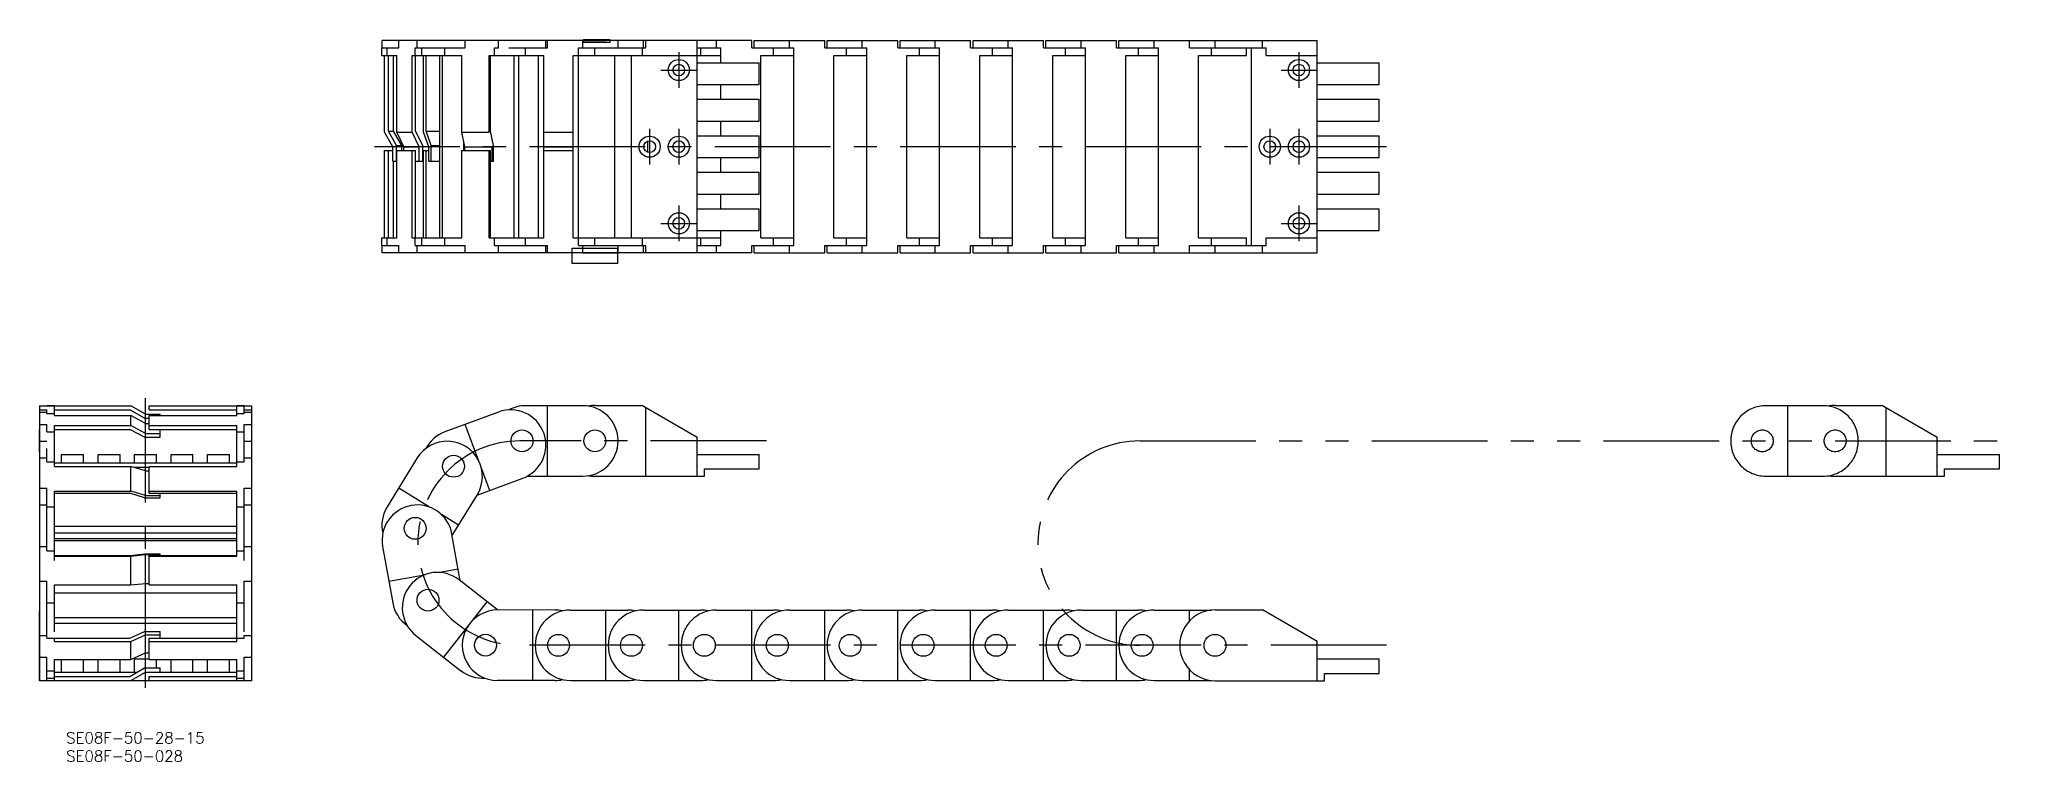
# Model space of a CAD drawing. Extents: x -58 to 481, y -22 to 176.
import ezdxf

# ---------------------------------------------------------------- set-up
doc = ezdxf.new("R2010")
doc.units = 0
doc.linetypes.add('CENTER', pattern=[50.8, 31.75, -6.35, 6.35, -6.35])
doc.linetypes.add('PHANTOM', pattern=[63.5, 31.75, -6.35, 6.35, -6.35, 6.35, -6.35])
doc.layers.get('0').update_dxf_attribs({"linetype": 'CONTINUOUS'})
doc.layers.add('CENTER', color=1, linetype='CENTER')
doc.styles.get("Standard").update_dxf_attribs({"font": 'txt.shx', "height": 3, "bigfont": 'bigfont.shx'})

msp = doc.modelspace()

# ---------------------------------------------------------------- linework, layer by layer
at = {"color": 7, "linetype": 'CONTINUOUS'}
for p, q in [((35.7, 171.3), (35.7, 173.35)), ((35.7, 173.35), (40.3, 173.35)), ((35.75, 173.35), (35.75, 175.4)), ((137.09, 175.4), (35.75, 175.4)), ((37.14, 171.3), (37.14, 173.35)), ((40.3, 173.35), (40.3, 175.4)), ((44.77, 171.3), (44.77, 173.35)), ((44.77, 173.35), (58.55, 173.35)), ((45.4, 173.35), (45.4, 175.4)), ((46.63, 171.3), (46.63, 173.35)), ((52.92, 171.3), (52.92, 173.35)), ((58.55, 173.35), (58.55, 175.4)), ((66.52, 171.3), (66.52, 173.35)), ((66.52, 173.35), (67.65, 173.35)), ((67.65, 173.35), (67.65, 175.4)), ((70.5, 173.35), (81.09, 173.35)), ((75.09, 171.3), (75.09, 173.35)), ((80.65, 173.35), (80.65, 175.4)), ((81.09, 173.35), (81.09, 175.4)), ((89.59, 119.25), (89.59, 173.35)), ((89.59, 173.35), (108.09, 173.35)), ((90.79, 173.35), (90.79, 175.4)), ((91.09, 175.41), (91.09, 175.4)), ((91.09, 175.41), (97.09, 175.41)), ((94.09, 171.3), (94.09, 173.35)), ((97.09, 175.41), (97.09, 175.4)), ((100.44, 173.35), (100.44, 175.4)), ((107.09, 171.3), (107.09, 173.35)), ((107.39, 173.35), (107.39, 175.4)), ((108.09, 173.35), (108.09, 175.4)), ((122.09, 117.2), (122.09, 175.4)), ((122.09, 173.35), (128.59, 173.35)), ((123.09, 171.3), (123.09, 173.35)), ((127.39, 173.35), (127.39, 175.4)), ((128.59, 169.3), (128.59, 173.35)), ((137.09, 173.35), (137.09, 175.4)), ((137.09, 173.35), (148.59, 173.35)), ((137.74, 173.35), (137.74, 175.4)), ((137.74, 175.4), (157.09, 175.4)), ((143.09, 171.3), (143.09, 173.35)), ((147.39, 173.35), (147.39, 175.4)), ((148.59, 119.25), (148.59, 173.35)), ((157.09, 173.35), (157.09, 175.4)), ((157.09, 173.35), (168.59, 173.35)), ((157.74, 173.35), (157.74, 175.4)), ((157.74, 175.4), (177.09, 175.4)), ((163.09, 171.3), (163.09, 173.35)), ((167.39, 173.35), (167.39, 175.4)), ((168.59, 119.25), (168.59, 173.35)), ((177.09, 173.35), (177.09, 175.4)), ((177.09, 173.35), (188.59, 173.35)), ((177.74, 173.35), (177.74, 175.4)), ((177.74, 175.4), (197.09, 175.4)), ((183.09, 171.3), (183.09, 173.35)), ((187.39, 173.35), (187.39, 175.4)), ((188.59, 119.25), (188.59, 173.35)), ((197.09, 173.35), (197.09, 175.4)), ((197.09, 173.35), (208.59, 173.35)), ((197.74, 173.35), (197.74, 175.4)), ((197.74, 175.4), (217.09, 175.4)), ((203.09, 171.3), (203.09, 173.35)), ((207.39, 173.35), (207.39, 175.4)), ((208.59, 119.25), (208.59, 173.35)), ((217.09, 173.35), (217.09, 175.4)), ((217.09, 173.35), (228.59, 173.35)), ((217.74, 173.35), (217.74, 175.4)), ((217.74, 175.4), (237.09, 175.4)), ((223.09, 171.3), (223.09, 173.35)), ((227.39, 173.35), (227.39, 175.4)), ((228.59, 119.25), (228.59, 173.35)), ((237.09, 173.35), (237.09, 175.4)), ((237.09, 173.35), (248.59, 173.35)), ((237.74, 173.35), (237.74, 175.4)), ((237.74, 175.4), (292.09, 175.4)), ((243.09, 171.3), (243.09, 173.35)), ((247.39, 173.35), (247.39, 175.4)), ((248.59, 119.25), (248.59, 173.35)), ((257.09, 173.35), (257.09, 175.4)), ((257.09, 173.35), (278.09, 173.35)), ((263.09, 171.3), (263.09, 173.35)), ((264.09, 173.35), (264.09, 175.4)), ((272.74, 171.3), (272.74, 173.35)), ((274.09, 119.25), (274.09, 173.35)), ((277.09, 173.35), (277.09, 175.4)), ((278.09, 171.3), (278.09, 173.35)), ((292.09, 117.2), (292.09, 175.4)), ((35.7, 171.3), (39.77, 171.3)), ((36.38, 150.3), (36.38, 171.3)), ((37.46, 150.59), (37.46, 171.3)), ((38.87, 150.59), (38.87, 171.3)), ((39.77, 150.3), (39.77, 171.3)), ((43.98, 150.3), (43.98, 171.3)), ((43.98, 171.3), (57.61, 171.3)), ((44.91, 150.59), (44.91, 171.3)), ((47.12, 150.3), (47.12, 171.3)), ((47.8, 150.59), (47.8, 171.3)), ((51.57, 121.3), (51.57, 171.3)), ((52.34, 121.3), (52.34, 171.3)), ((57.61, 150.3), (57.61, 171.3)), ((65.11, 150.3), (65.11, 171.3)), ((65.11, 171.3), (80.09, 171.3)), ((65.5, 150.59), (65.5, 171.3)), ((71.98, 121.3), (71.98, 171.3)), ((73.23, 121.3), (73.23, 171.3)), ((78.59, 121.3), (78.59, 171.3)), ((80.09, 121.3), (80.09, 171.3)), ((88.09, 121.3), (88.09, 171.3)), ((88.09, 171.3), (128.59, 171.3)), ((99.59, 121.3), (99.59, 171.3)), ((104.09, 121.3), (104.09, 171.3)), ((122.09, 169.3), (139.09, 169.3)), ((139.09, 163.3), (139.09, 169.3)), ((139.59, 121.3), (139.59, 171.3)), ((139.59, 171.3), (148.59, 171.3)), ((159.59, 121.3), (159.59, 171.3)), ((159.59, 171.3), (168.59, 171.3)), ((179.59, 121.3), (179.59, 171.3)), ((179.59, 171.3), (188.59, 171.3)), ((199.59, 121.3), (199.59, 171.3)), ((199.59, 171.3), (208.59, 171.3)), ((219.59, 121.3), (219.59, 171.3)), ((219.59, 171.3), (228.59, 171.3)), ((239.59, 121.3), (239.59, 171.3)), ((239.59, 171.3), (248.59, 171.3)), ((259.59, 121.3), (259.59, 171.3)), ((259.59, 171.3), (272.74, 171.3)), ((278.09, 171.3), (292.09, 171.3)), ((292.09, 169.3), (309.09, 169.3)), ((309.09, 163.3), (309.09, 169.3)), ((122.09, 163.3), (139.09, 163.3)), ((128.59, 159.3), (128.59, 163.3)), ((292.09, 163.3), (309.09, 163.3)), ((122.09, 159.3), (139.09, 159.3)), ((139.09, 153.3), (139.09, 159.3)), ((292.09, 159.3), (309.09, 159.3)), ((309.09, 153.3), (309.09, 159.3)), ((122.09, 153.3), (139.09, 153.3)), ((128.59, 149.3), (128.59, 153.3)), ((292.09, 153.3), (309.09, 153.3)), ((38.65, 146.3), (36.38, 150.3)), ((37.46, 150.59), (38.87, 150.59)), ((39.73, 146.59), (37.46, 150.59)), ((38.65, 142.3), (38.65, 146.3)), ((41.14, 146.59), (38.87, 150.59)), ((39.73, 142.3), (39.73, 146.59)), ((39.73, 146.59), (41.14, 146.59)), ((39.77, 150.3), (43.98, 150.3)), ((41.73, 146.3), (39.77, 150.3)), ((41.14, 145.3), (41.14, 146.59)), ((41.73, 145.3), (41.73, 146.3)), ((41.73, 146.3), (45.94, 146.3)), ((41.73, 146.3), (45.94, 146.3)), ((45.94, 146.3), (43.98, 150.3)), ((46.88, 146.59), (44.91, 150.59)), ((45.94, 142.3), (45.94, 146.3)), ((46.88, 142.3), (46.88, 146.59)), ((48.54, 146.3), (47.12, 150.3)), ((47.8, 150.59), (51.57, 150.59)), ((49.22, 146.59), (47.8, 150.59)), ((48.54, 142.3), (48.54, 146.3)), ((49.22, 142.3), (49.22, 146.59)), ((49.22, 146.59), (51.57, 146.59)), ((57.61, 150.3), (65.11, 150.3)), ((58.42, 146.3), (57.61, 150.3)), ((58.12, 145.3), (58.12, 147.77)), ((58.42, 145.3), (58.42, 146.3)), ((58.42, 146.3), (65.92, 146.3)), ((66.3, 146.59), (65.5, 150.59)), ((65.92, 142.3), (65.92, 146.3)), ((66.3, 142.3), (66.3, 146.59)), ((80.09, 150.3), (88.09, 150.3)), ((80.09, 146.3), (88.09, 146.3)), ((108.59, 144.78), (108.59, 147.82)), ((122.09, 149.3), (139.09, 149.3)), ((139.09, 143.3), (139.09, 149.3)), ((292.09, 149.3), (309.09, 149.3)), ((309.09, 143.3), (309.09, 149.3)), ((36.38, 121.3), (36.38, 145.3)), ((36.38, 145.3), (38.65, 145.3)), ((37.46, 121.3), (37.46, 145.3)), ((38.65, 142.3), (39.77, 142.3)), ((38.87, 121.3), (38.87, 142.3)), ((39.77, 121.3), (39.77, 145.3)), ((39.77, 145.3), (44.91, 145.3)), ((43.98, 121.3), (43.98, 145.3)), ((44.91, 121.3), (44.91, 145.3)), ((44.91, 142.3), (46.88, 142.3)), ((47.12, 121.3), (47.12, 145.3)), ((47.12, 145.3), (48.54, 145.3)), ((47.8, 121.3), (47.8, 145.3)), ((48.54, 142.3), (51.57, 142.3)), ((57.61, 121.3), (57.61, 145.3)), ((57.61, 145.3), (65.5, 145.3)), ((65.11, 121.3), (65.11, 145.3)), ((65.5, 121.3), (65.5, 145.3)), ((65.5, 142.3), (66.3, 142.3)), ((80.09, 145.3), (88.09, 145.3)), ((122.09, 143.3), (139.09, 143.3)), ((128.59, 139.3), (128.59, 143.3)), ((292.09, 143.3), (309.09, 143.3)), ((122.09, 139.3), (139.09, 139.3)), ((139.09, 133.3), (139.09, 139.3)), ((292.09, 139.3), (309.09, 139.3)), ((309.09, 133.3), (309.09, 139.3)), ((122.09, 133.3), (139.09, 133.3)), ((128.59, 129.3), (128.59, 133.3)), ((292.09, 133.3), (309.09, 133.3)), ((122.09, 129.3), (139.09, 129.3)), ((139.09, 123.3), (139.09, 129.3)), ((292.09, 129.3), (309.09, 129.3)), ((309.09, 123.3), (309.09, 129.3)), ((35.7, 119.25), (35.7, 121.3)), ((35.7, 121.3), (39.77, 121.3)), ((35.7, 119.25), (40.3, 119.25)), ((35.75, 117.2), (35.75, 119.25)), ((37.14, 119.25), (37.14, 121.3)), ((40.3, 117.2), (40.3, 119.25)), ((43.98, 121.3), (57.61, 121.3)), ((44.77, 119.25), (44.77, 121.3)), ((44.77, 119.25), (58.55, 119.25)), ((45.4, 117.2), (45.4, 119.25)), ((46.63, 119.25), (46.63, 121.3)), ((52.92, 119.25), (52.92, 121.3)), ((58.55, 117.2), (58.55, 119.25)), ((65.11, 121.3), (80.09, 121.3)), ((66.52, 119.25), (66.52, 121.3)), ((66.52, 119.25), (81.09, 119.25)), ((67.65, 117.2), (67.65, 119.25)), ((75.09, 119.25), (75.09, 121.3)), ((80.65, 117.2), (80.65, 119.25)), ((81.09, 117.2), (81.09, 119.25)), ((88.09, 121.3), (128.59, 121.3)), ((89.59, 119.25), (108.09, 119.25)), ((90.79, 117.2), (90.79, 119.25)), ((94.09, 119.25), (94.09, 121.3)), ((100.44, 117.2), (100.44, 119.25)), ((107.09, 119.25), (107.09, 121.3)), ((107.39, 117.2), (107.39, 119.25)), ((108.09, 117.2), (108.09, 119.25)), ((122.09, 123.3), (139.09, 123.3)), ((122.09, 119.25), (128.59, 119.25)), ((123.09, 119.25), (123.09, 121.3)), ((127.39, 117.2), (127.39, 119.25)), ((128.59, 119.25), (128.59, 123.3)), ((137.09, 117.2), (137.09, 119.25)), ((137.09, 119.25), (148.59, 119.25)), ((137.74, 117.2), (137.74, 119.25)), ((139.59, 121.3), (148.59, 121.3)), ((143.09, 119.25), (143.09, 121.3)), ((147.39, 117.2), (147.39, 119.25)), ((157.09, 117.2), (157.09, 119.25)), ((157.09, 119.25), (168.59, 119.25)), ((157.74, 117.2), (157.74, 119.25)), ((159.59, 121.3), (168.59, 121.3)), ((163.09, 119.25), (163.09, 121.3)), ((167.39, 117.2), (167.39, 119.25)), ((177.09, 117.2), (177.09, 119.25)), ((177.09, 119.25), (188.59, 119.25)), ((177.74, 117.2), (177.74, 119.25)), ((179.59, 121.3), (188.59, 121.3)), ((183.09, 119.25), (183.09, 121.3)), ((187.39, 117.2), (187.39, 119.25)), ((197.09, 117.2), (197.09, 119.25)), ((197.09, 119.25), (208.59, 119.25)), ((197.74, 117.2), (197.74, 119.25)), ((199.59, 121.3), (208.59, 121.3)), ((203.09, 119.25), (203.09, 121.3)), ((207.39, 117.2), (207.39, 119.25)), ((217.09, 117.2), (217.09, 119.25)), ((217.09, 119.25), (228.59, 119.25)), ((217.74, 117.2), (217.74, 119.25)), ((219.59, 121.3), (228.59, 121.3)), ((223.09, 119.25), (223.09, 121.3)), ((227.39, 117.2), (227.39, 119.25)), ((237.09, 117.2), (237.09, 119.25)), ((237.09, 119.25), (248.59, 119.25)), ((237.74, 117.2), (237.74, 119.25)), ((239.59, 121.3), (248.59, 121.3)), ((243.09, 119.25), (243.09, 121.3)), ((247.39, 117.2), (247.39, 119.25)), ((257.09, 117.2), (257.09, 119.25)), ((257.09, 119.25), (278.09, 119.25)), ((259.59, 121.3), (272.74, 121.3)), ((263.09, 119.25), (263.09, 121.3)), ((264.09, 117.2), (264.09, 119.25)), ((272.74, 119.25), (272.74, 121.3)), ((277.09, 117.2), (277.09, 119.25)), ((278.09, 119.25), (278.09, 121.3)), ((278.09, 121.3), (292.09, 121.3)), ((292.09, 123.3), (309.09, 123.3)), ((137.09, 117.2), (35.75, 117.2)), ((90.79, 117.2), (100.44, 117.2)), ((91.09, 117.19), (91.09, 117.2)), ((91.09, 117.19), (97.09, 117.19)), ((97.09, 117.19), (97.09, 117.2)), ((137.74, 117.2), (157.09, 117.2)), ((157.74, 117.2), (177.09, 117.2)), ((177.74, 117.2), (197.09, 117.2)), ((197.74, 117.2), (217.09, 117.2)), ((217.74, 117.2), (237.09, 117.2)), ((237.74, 117.2), (292.09, 117.2)), ((-58.2, 75.35), (-58.2, 0)), ((-58.2, 75.35), (-33.1, 75.35)), ((-58.2, 74.2), (-56.15, 74.2)), ((-58.2, 73.6), (-56.15, 73.6)), ((-58.2, 70.23), (-56.15, 70.23)), ((-56.15, 75.35), (-56.15, 75.4)), ((-56.15, 75.4), (-54.1, 75.4)), ((-56.15, 73.18), (-56.15, 74.2)), ((-56.15, 73.18), (-54.1, 73.18)), ((-56.15, 68.15), (-56.15, 70.23)), ((-54.1, 72.66), (-54.1, 75.4)), ((-54.1, 74.25), (-33.39, 74.25)), ((-54.1, 72.66), (-33.1, 72.66)), ((-29.39, 71.94), (-33.39, 74.25)), ((-29.1, 73.04), (-33.1, 75.35)), ((-33.1, 69.88), (-33.1, 72.66)), ((-29.1, 70.5), (-33.1, 72.66)), ((-29.39, 71.94), (-28.1, 71.94)), ((-29.1, 73.04), (-25.1, 73.04)), ((-29.1, 67.72), (-29.1, 70.5)), ((-29.1, 70.5), (-28.1, 70.5)), ((-28.1, 74.25), (-28.1, 75.35)), ((-28.1, 75.35), (0, 75.35)), ((-28.1, 74.25), (-4.1, 74.25)), ((-28.1, 68.85), (-28.1, 72.66)), ((-28.1, 72.66), (-4.1, 72.66)), ((-25.1, 72.66), (-25.1, 73.04)), ((-4.1, 72.66), (-4.1, 75.4)), ((-4.1, 75.4), (-2.05, 75.4)), ((-4.1, 73.18), (-2.05, 73.18)), ((-2.05, 73.18), (-2.05, 75.4)), ((-2.05, 74.2), (0, 74.2)), ((-2.05, 73.6), (0, 73.6)), ((-2.05, 60), (-2.05, 70.23)), ((-2.05, 70.23), (0, 70.23)), ((0, 0), (0, 75.35)), ((67.65, 73.6), (52.92, 68.15)), ((62.28, 60.18), (58.55, 70.23)), ((90.79, 75.35), (75.09, 75.35)), ((81.09, 56.05), (81.09, 75.35)), ((94.09, 75.4), (107.09, 75.4)), ((107.09, 75.4), (122.09, 66.74)), ((108.09, 56), (108.09, 74.82)), ((-58.21, 62.7), (-58.21, 68.7)), ((-58.21, 68.7), (-58.2, 68.7)), ((-58.2, 65.59), (-58.2, 65.7)), ((-58.2, 65.59), (-56.15, 65.59)), ((-56.15, 68.15), (-54.1, 68.15)), ((-54.1, 58.72), (-54.1, 69.88)), ((-54.1, 69.88), (-33.1, 69.88)), ((-54.1, 68.85), (-33.39, 68.85)), ((-29.39, 66.69), (-33.39, 68.85)), ((-29.1, 67.72), (-33.1, 69.88)), ((-29.39, 66.69), (-25.1, 66.69)), ((-29.1, 67.72), (-25.1, 67.72)), ((-28.1, 69.88), (-4.1, 69.88)), ((-28.1, 68.85), (-4.1, 68.85)), ((-25.1, 66.69), (-25.1, 68.85)), ((-4.1, 58.72), (-4.1, 69.88)), ((-4.1, 68.15), (-2.05, 68.15)), ((-2.05, 65.59), (0, 65.59)), ((0, 68.7), (0.01, 68.7)), ((0.01, 62.7), (0.01, 68.7)), ((122.09, 56), (122.09, 66.74)), ((-58.21, 62.7), (-58.2, 62.7)), ((-58.2, 61.02), (-56.15, 61.02)), ((-56.15, 60), (-56.15, 63.65)), ((-56.15, 60), (-54.1, 60)), ((-54.1, 59.65), (-4.1, 59.65)), ((-52.1, 59.65), (-52.1, 62)), ((-52.1, 62), (-46.1, 62)), ((-46.1, 59.65), (-46.1, 62)), ((-42.1, 59.65), (-42.1, 62)), ((-42.1, 62), (-36.1, 62)), ((-36.1, 59.65), (-36.1, 62)), ((-32.1, 59.65), (-32.1, 62)), ((-32.1, 62), (-26.1, 62)), ((-26.1, 59.65), (-26.1, 62)), ((-22.1, 59.65), (-22.1, 62)), ((-22.1, 62), (-16.1, 62)), ((-16.1, 59.65), (-16.1, 62)), ((-12.1, 59.65), (-12.1, 62)), ((-12.1, 62), (-6.1, 62)), ((-6.1, 59.65), (-6.1, 62)), ((-4.1, 60), (-2.05, 60)), ((-2.05, 61.02), (0, 61.02)), ((0, 62.7), (0.01, 62.7)), ((45.4, 61.02), (37.14, 47.66)), ((122.09, 62), (139.09, 62)), ((139.09, 58), (139.09, 62)), ((-54.1, 58.72), (-33.1, 58.72)), ((-33.1, 51.92), (-33.1, 58.72)), ((-33.1, 51.92), (-33.1, 58.72)), ((-29.1, 57.51), (-33.1, 58.72)), ((-32.25, 58.46), (-28.1, 58.46)), ((-29.1, 50.7), (-29.1, 57.51)), ((-29.1, 57.51), (-28.1, 57.51)), ((-28.1, 51.34), (-28.1, 58.72)), ((-28.1, 58.72), (-4.1, 58.72)), ((61.8, 50.85), (74.35, 55.5)), ((65.26, 52.13), (62.94, 58.38)), ((75.56, 56.05), (90.79, 56.05)), ((94.09, 56), (124.09, 56)), ((124.09, 56), (124.09, 58)), ((124.09, 58), (139.09, 58)), ((-58.2, 52.77), (-56.15, 52.77)), ((-56.15, 35.61), (-56.15, 52.77)), ((-54.1, 32.94), (-54.1, 51.92)), ((-54.1, 51.92), (-33.1, 51.92)), ((-54.1, 51.34), (-33.39, 51.34)), ((-29.39, 50.12), (-33.39, 51.34)), ((-29.1, 50.7), (-33.1, 51.92)), ((-29.39, 50.12), (-25.1, 50.12)), ((-29.1, 50.7), (-25.1, 50.7)), ((-28.1, 51.92), (-4.1, 51.92)), ((-28.1, 51.34), (-4.1, 51.34)), ((-25.1, 50.12), (-25.1, 51.34)), ((-4.1, 34.14), (-4.1, 51.92)), ((-2.05, 32.94), (-2.05, 52.77)), ((-2.05, 52.77), (0, 52.77)), ((48.75, 47.54), (40.3, 52.77)), ((54.97, 39.8), (61.81, 50.87)), ((-58.2, 48.14), (-56.15, 48.14)), ((-56.15, 47.66), (-54.1, 47.66)), ((-4.1, 47.66), (-2.05, 47.66)), ((-2.05, 48.14), (0, 48.14)), ((56.71, 42.62), (52.01, 45.53)), ((-54.1, 42.38), (-4.1, 42.38)), ((-54.1, 40.49), (-4.1, 40.49)), ((-54.1, 39), (-4.1, 39)), ((-54.1, 38.37), (-4.1, 38.37)), ((57.19, 27.38), (54.9, 40.19)), ((-58.2, 36.79), (-56.15, 36.79)), ((-56.15, 35.61), (-54.1, 35.61)), ((-54.1, 34.33), (-33.39, 34.33)), ((-54.1, 34.14), (-33.1, 34.14)), ((-33.39, 34.33), (-29.39, 34.73)), ((-33.1, 34.14), (-29.1, 34.54)), ((-33.1, 26.26), (-33.1, 34.14)), ((-29.39, 34.73), (-25.1, 34.73)), ((-29.1, 26.67), (-29.1, 34.54)), ((-29.1, 34.54), (-25.1, 34.54)), ((-28.1, 26.26), (-28.1, 34.33)), ((-28.1, 34.33), (-4.1, 34.33)), ((-28.1, 34.14), (-4.1, 34.14)), ((-25.1, 34.33), (-25.1, 34.73)), ((-4.1, 35.61), (-2.05, 35.61)), ((-2.05, 36.79), (0, 36.79)), ((35.9, 36.79), (38.66, 21.34)), ((-58.2, 27.24), (-56.15, 27.24)), ((-56.15, 11.68), (-56.15, 27.24)), ((-2.05, 13.38), (-2.05, 27.24)), ((-2.05, 27.24), (0, 27.24)), ((37.61, 27.24), (47.39, 28.99)), ((51.16, 29.66), (56.61, 30.64)), ((67.43, 19.37), (56.88, 27.62)), ((-54.1, 13.38), (-54.1, 26.26)), ((-54.1, 26.26), (-33.1, 26.26)), ((-54.1, 24.04), (-4.1, 24.04)), ((-33.1, 26.26), (-29.1, 26.67)), ((-29.1, 26.67), (-28.1, 26.67)), ((-28.1, 26.26), (-4.1, 26.26)), ((-4.1, 10.75), (-4.1, 26.26)), ((52.63, 6.44), (64.52, 21.64)), ((-58.2, 0.07), (-58.2, 19.05)), ((-58.2, 0.07), (-58.2, 19.05)), ((-56.15, 21.34), (-54.1, 21.34)), ((-54.1, 17.27), (-4.1, 17.27)), ((-4.1, 21.34), (-2.05, 21.34)), ((77.11, 19.36), (67.41, 19.37)), ((83.11, 19.35), (67.41, 19.37)), ((77.08, 0.06), (77.11, 19.36)), ((87.39, 19.35), (103.09, 19.35)), ((97.09, 0.05), (97.09, 19.35)), ((107.39, 19.35), (123.09, 19.35)), ((117.09, 0.05), (117.09, 19.35)), ((127.39, 19.35), (143.09, 19.35)), ((137.09, 0.05), (137.09, 19.35)), ((147.39, 19.35), (163.09, 19.35)), ((157.09, 0.05), (157.09, 19.35)), ((167.39, 19.35), (183.09, 19.35)), ((177.09, 0.05), (177.09, 19.35)), ((187.39, 19.35), (203.09, 19.35)), ((197.09, 0.05), (197.09, 19.35)), ((207.39, 19.35), (223.09, 19.35)), ((217.09, 0.05), (217.09, 19.35)), ((227.39, 19.35), (243.09, 19.35)), ((237.09, 0.05), (237.09, 19.35)), ((247.39, 19.35), (263.09, 19.35)), ((257.09, 16.41), (257.09, 19.35)), ((264.09, 19.4), (277.09, 19.4)), ((292.09, 10.74), (277.09, 19.4)), ((-58.2, 12.42), (-56.15, 12.42)), ((-56.15, 11.68), (-54.1, 11.68)), ((-54.1, 15.77), (-4.1, 15.77)), ((-54.1, 15.76), (-4.1, 15.76)), ((-54.1, 10.75), (-54.1, 11.68)), ((-54.1, 11.62), (-33.39, 11.62)), ((-33.39, 11.62), (-29.39, 13.44)), ((-33.1, 10.75), (-29.1, 12.57)), ((-29.39, 13.44), (-25.1, 13.44)), ((-29.1, 7.64), (-29.1, 12.57)), ((-29.1, 12.57), (-25.1, 12.57)), ((-28.1, 5.82), (-28.1, 11.62)), ((-28.1, 11.62), (-4.1, 11.62)), ((-25.1, 11.62), (-25.1, 13.44)), ((-4.1, 11.68), (-2.05, 11.68)), ((-2.05, 11.68), (-2.05, 12.42)), ((-2.05, 12.42), (0, 12.42)), ((44.99, 12.42), (57.36, 2.74)), ((-58.2, 6.44), (-56.15, 6.44)), ((-58.2, 6.44), (-56.15, 6.44)), ((-56.15, 0), (-56.15, 6.44)), ((-54.1, 10.75), (-33.1, 10.75)), ((-54.1, 0.05), (-54.1, 5.82)), ((-54.1, 5.82), (-33.1, 5.82)), ((-52.1, 2.3), (-52.1, 5.82)), ((-46.1, 2.3), (-46.1, 5.82)), ((-42.1, 2.3), (-42.1, 5.82)), ((-36.1, 2.3), (-36.1, 5.82)), ((-33.1, 5.82), (-33.1, 10.75)), ((-33.1, 5.82), (-29.1, 7.64)), ((-32.1, 2.3), (-32.1, 6)), ((-32.1, 6), (-28.1, 6)), ((-29.1, 7.64), (-28.1, 7.64)), ((-28.1, 10.75), (-4.1, 10.75)), ((-28.1, 5.82), (-4.1, 5.82)), ((-26.1, 3.48), (-26.1, 5.82)), ((-22.1, 2.3), (-22.1, 5.82)), ((-16.1, 2.3), (-16.1, 5.82)), ((-12.1, 2.3), (-12.1, 5.82)), ((-6.1, 2.3), (-6.1, 5.82)), ((-4.1, 0.05), (-4.1, 5.82)), ((-2.05, 0), (-2.05, 6.44)), ((-2.05, 6.44), (0, 6.44)), ((-2.05, 6.44), (0, 6.44)), ((292.09, 0), (292.09, 10.74)), ((292.09, 6), (309.09, 6)), ((309.09, 2), (309.09, 6)), ((-58.2, 0.07), (-56.15, 0.07)), ((-58.2, 0.06), (-56.15, 0.06)), ((-58.2, 0.05), (-33.1, 0.05)), ((0, 0), (-58.2, 0)), ((-56.15, 2.74), (-54.1, 2.74)), ((-56.15, 2.74), (-54.1, 2.74)), ((-56.15, 0.7), (-54.1, 0.7)), ((-56.15, 0.7), (-54.1, 0.7)), ((-56.15, 0.07), (-54.1, 0.07)), ((-56.15, 0.05), (-54.1, 0.05)), ((-54.1, 2.3), (-31.44, 2.3)), ((-54.1, 1.17), (-33.39, 1.17)), ((-54.1, 1.17), (-33.39, 1.17)), ((-54.1, 0.07), (-33.1, 0.07)), ((-54.1, 0.06), (-33.1, 0.06)), ((-33.39, 1.17), (-29.39, 3.48)), ((-33.39, 1.17), (-29.39, 3.48)), ((-33.1, 0.07), (-29.1, 2.38)), ((-33.1, 0.06), (-29.1, 2.37)), ((-33.1, 0.05), (-29.1, 2.36)), ((-33.1, 0.06), (-33.1, 0.07)), ((-29.39, 3.48), (-25.1, 3.48)), ((-29.39, 3.48), (-25.1, 3.48)), ((-29.2, 2.3), (-4.1, 2.3)), ((-29.1, 2.37), (-29.1, 2.38)), ((-29.1, 2.37), (-29.1, 2.38)), ((-29.1, 2.38), (-25.1, 2.38)), ((-29.1, 2.37), (-25.1, 2.37)), ((-29.1, 2.36), (-25.1, 2.36)), ((-28.1, 0.05), (-28.1, 1.17)), ((-28.1, 1.17), (-4.1, 1.17)), ((-28.1, 0.07), (-4.1, 0.07)), ((-28.1, 0.06), (-4.1, 0.06)), ((-26.1, 2.3), (-26.1, 2.36)), ((-25.1, 2.36), (-25.1, 3.48)), ((-4.1, 2.74), (-2.05, 2.74)), ((-4.1, 2.74), (-2.05, 2.74)), ((-4.1, 0.7), (-2.05, 0.7)), ((-4.1, 0.7), (-2.05, 0.7)), ((-4.1, 0.07), (-2.05, 0.07)), ((-4.1, 0.05), (-2.05, 0.05)), ((-2.05, 0.07), (0, 0.07)), ((-2.05, 0.06), (0, 0.06)), ((-2.05, 0.05), (0, 0.05)), ((83.08, 0.05), (67.38, 0.07)), ((87.39, 0.05), (103.09, 0.05)), ((107.39, 0.05), (123.09, 0.05)), ((127.39, 0.05), (143.09, 0.05)), ((147.39, 0.05), (163.09, 0.05)), ((167.39, 0.05), (183.09, 0.05)), ((187.39, 0.05), (203.09, 0.05)), ((207.39, 0.05), (223.09, 0.05)), ((227.39, 0.05), (243.09, 0.05)), ((247.39, 0.05), (263.09, 0.05)), ((257.09, 0.05), (257.09, 2.99)), ((294.09, 0), (294.09, 2)), ((294.09, 2), (309.09, 2)), ((264.09, 0), (294.09, 0))]:
    msp.add_line(p, q, dxfattribs=at)
at = {"color": 3, "linetype": 'PHANTOM'}
for p, q in [((430.79, 75.35), (415.09, 75.35)), ((421.09, 56.05), (421.09, 75.35)), ((434.09, 75.4), (447.09, 75.4)), ((447.09, 75.4), (462.09, 66.74)), ((448.09, 56), (448.09, 74.82)), ((243.54, 65.7), (481.09, 65.7)), ((462.09, 56), (462.09, 66.74)), ((462.09, 62), (479.09, 62)), ((479.09, 58), (479.09, 62)), ((415.09, 56.05), (430.79, 56.05)), ((434.09, 56), (464.09, 56)), ((464.09, 58), (479.09, 58)), ((464.09, 56), (464.09, 58))]:
    msp.add_line(p, q, dxfattribs=at)
at = {"color": 7, "linetype": 'CONTINUOUS'}
for points in [[(90.94, 175.71), (98.16, 175.71), (98.16, 174.84), (90.94, 174.84)], [(87.83, 118.54), (100.3, 118.54), (100.3, 114.3), (87.83, 114.3)]]:
    msp.add_lwpolyline(points, close=True, dxfattribs=at)
for centre, radius in [((117.09, 167.3), 2.9), ((117.09, 167.3), 1.6), ((287.09, 167.3), 2.9), ((287.09, 167.3), 1.6), ((109.09, 146.3), 2.9), ((109.09, 146.3), 1.6), ((117.09, 146.3), 2.9), ((117.09, 146.3), 1.6), ((279.09, 146.3), 2.9), ((279.09, 146.3), 1.6), ((287.09, 146.3), 2.9), ((287.09, 146.3), 1.6), ((117.09, 125.3), 2.9), ((117.09, 125.3), 1.6), ((287.09, 125.3), 2.9), ((287.09, 125.3), 1.6), ((74.09, 65.7), 3), ((94.09, 65.7), 3), ((55.34, 58.75), 3), ((44.82, 41.74), 3), ((48.34, 22.05), 3), ((64.09, 9.73), 3), ((84.09, 9.7), 3), ((104.09, 9.7), 3), ((124.09, 9.7), 3), ((144.09, 9.7), 3), ((164.09, 9.7), 3), ((184.09, 9.7), 3), ((204.09, 9.7), 3), ((224.09, 9.7), 3), ((244.09, 9.7), 3), ((264.09, 9.7), 3)]:
    msp.add_circle(centre, radius, dxfattribs=at)
at = {"color": 3, "linetype": 'PHANTOM'}
for centre in [(414.09, 65.7), (434.09, 65.7)]:
    msp.add_circle(centre, 3, dxfattribs=at)
at = {"color": 7, "linetype": 'CONTINUOUS'}
for centre, radius, start, end in [((71, 64.55), 9.65, 290.3342, 110.3342), ((75.09, 65.7), 9.65, 90, 118.3734), ((90.79, 65.7), 9.65, 270, 90), ((94.09, 65.7), 9.7, 89.9997, 100.6736), ((53.6, 55.94), 9.65, 328.275, 148.275), ((56.28, 59.1), 9.65, 110.3342, 152.0933), ((94.09, 65.7), 9.7, 259.3264, 270.0003), ((45.35, 42.59), 9.65, 148.275, 193.0222), ((45.4, 38.49), 9.65, 10.1247, 190.1247), ((50.94, 20.02), 9.65, 51.9744, 231.9744), ((48.16, 23.03), 9.65, 190.1247, 234.8719), ((67.39, 9.72), 9.65, 89.9151, 269.9151), ((87.39, 9.7), 9.65, 90, 270), ((83.09, 9.7), 9.65, 77.1068, 89.9151), ((107.39, 9.7), 9.65, 90, 270), ((103.09, 9.7), 9.65, 77.1266, 90), ((127.39, 9.7), 9.65, 90, 270), ((123.09, 9.7), 9.65, 77.1266, 90), ((147.39, 9.7), 9.65, 90, 270), ((143.09, 9.7), 9.65, 77.1266, 90), ((167.39, 9.7), 9.65, 90, 270), ((163.09, 9.7), 9.65, 77.1266, 90), ((187.39, 9.7), 9.65, 90, 270), ((183.09, 9.7), 9.65, 77.1266, 90), ((207.39, 9.7), 9.65, 90, 270), ((203.09, 9.7), 9.65, 77.1266, 90), ((227.39, 9.7), 9.65, 90, 270), ((223.09, 9.7), 9.65, 77.1266, 90), ((247.39, 9.7), 9.65, 90, 270), ((243.09, 9.7), 9.65, 77.1266, 90), ((264.09, 9.7), 9.7, 89.9997, 270.0003), ((263.09, 9.7), 9.65, 89.9038, 90), ((63.31, 10.35), 9.65, 231.9743, 273.7335), ((83.09, 9.7), 9.65, 269.9152, 282.8537), ((103.09, 9.7), 9.65, 270, 282.8735), ((123.09, 9.7), 9.65, 270, 282.8735), ((143.09, 9.7), 9.65, 270, 282.8734), ((163.09, 9.7), 9.65, 270, 282.8734), ((183.09, 9.7), 9.65, 270, 282.8734), ((203.09, 9.7), 9.65, 270, 282.8735), ((223.09, 9.7), 9.65, 270, 282.8735), ((243.09, 9.7), 9.65, 270, 282.8734), ((263.09, 9.7), 9.65, 270, 270.0963)]:
    msp.add_arc(centre, radius, start, end, dxfattribs=at)
at = {"color": 3, "linetype": 'PHANTOM'}
for centre, radius, start, end in [((415.09, 65.7), 9.65, 90, 270), ((430.79, 65.7), 9.65, 270, 90), ((434.09, 65.7), 9.7, 89.9997, 100.6736), ((243.54, 37.7), 28, 90, 270), ((434.09, 65.7), 9.7, 259.3264, 270.0003)]:
    msp.add_arc(centre, radius, start, end, dxfattribs=at)
at = {"layer": 'CENTER', "color": 1, "linetype": 'CENTER'}
for p, q in [((112.19, 167.3), (121.99, 167.3)), ((117.09, 172.2), (117.09, 162.4)), ((282.19, 167.3), (291.99, 167.3)), ((287.09, 172.2), (287.09, 162.4)), ((109.09, 151.2), (109.09, 141.4)), ((117.09, 151.2), (117.09, 141.4)), ((279.09, 151.2), (279.09, 141.4)), ((287.09, 151.2), (287.09, 141.4)), ((311.09, 146.3), (33.7, 146.3)), ((117.09, 130.2), (117.09, 120.4)), ((287.09, 130.2), (287.09, 120.4)), ((112.19, 125.3), (121.99, 125.3)), ((282.19, 125.3), (291.99, 125.3)), ((-29.1, -2), (-29.1, 77.4)), ((141.09, 65.7), (73.54, 65.7)), ((311.09, 9.7), (73.54, 9.7))]:
    msp.add_line(p, q, dxfattribs=at)
msp.add_arc((73.54, 37.7), 28, 90, 270, dxfattribs=at)

# ---------------------------------------------------------------- texts
at = {"color": 7, "linetype": 'CONTINUOUS'}
for s, p in [('SE08F-50-28-15', (-50.85, -17.17)), ('SE08F-50-028', (-50.85, -22.17))]:
    msp.add_text(s, height=3, dxfattribs=at).set_placement(p)

doc.saveas('drawing.dxf')
